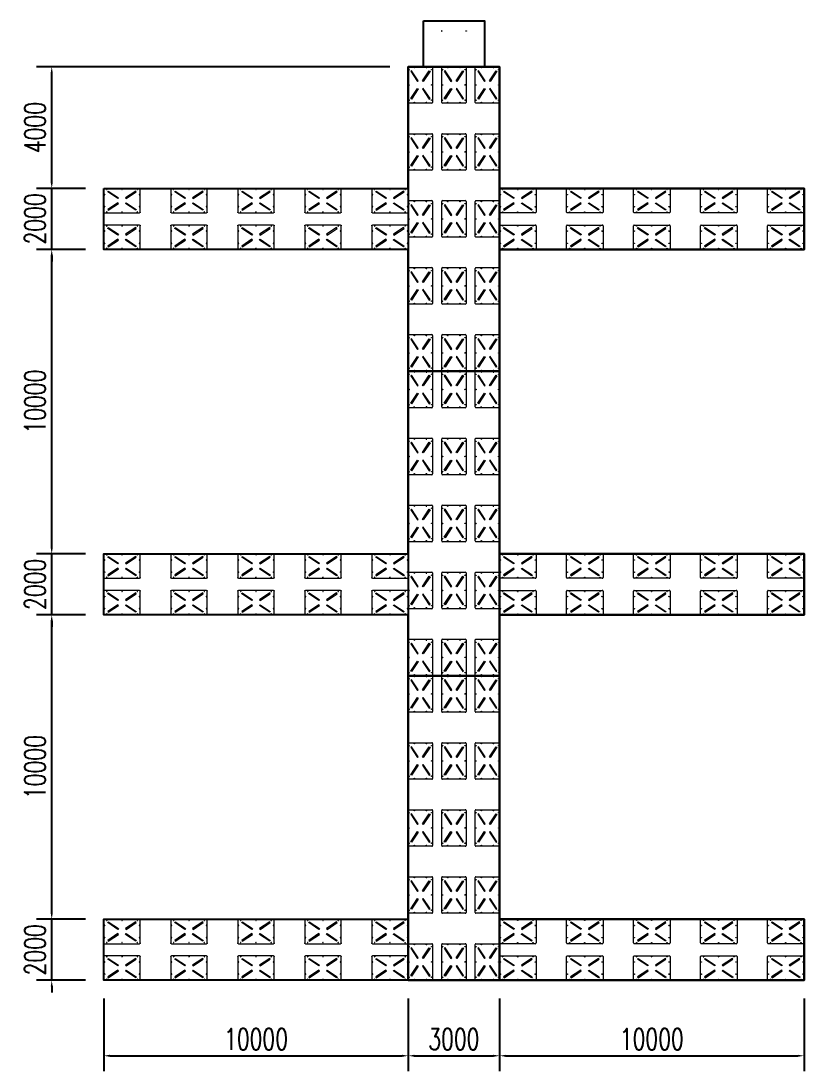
# Model space of a CAD drawing. Header units: millimetres. Extents: x -1690391 to -1305911, y 1095385 to 1536160.
# Drawn here: x -1525322 to -1499603, y 1177517 to 1211998 of the extents above; entities that cross this region are included whole.
import ezdxf

# ---------------------------------------------------------------- set-up
doc = ezdxf.new("R2010")
doc.units = ezdxf.units.MM
doc.header["$LTSCALE"] = 10
doc.layers.get('0').update_dxf_attribs({"linetype": 'CONTINUOUS'})
doc.layers.get('DEFPOINTS').update_dxf_attribs({"linetype": 'CONTINUOUS'})
for name, color, linetype in [('PUB_DIM', 3, 'CONTINUOUS'), ('W-_ANTICOLLISION防撞措施', 6, 'CONTINUOUS'), ('W-float bowl浮筒', 253, 'CONTINUOUS'), ('W-FLOAT_BOWL浮筒', 253, 'CONTINUOUS'), ('W-STEEL_FRAME钢架', 3, 'CONTINUOUS')]:
    doc.layers.add(name, color=color, linetype=linetype)
doc.styles.add('STANDARD_T3', font='simplex.shx', dxfattribs={"width": 0.7, "bigfont": 'gbcbig.shx'})
doc.dimstyles.new('W&&200', dxfattribs={"dimtxt": 700, "dimasz": 200, "dimexe": 500, "dimexo": 600, "dimgap": 200, "dimtad": 1, "dimdec": 0, "dimzin": 0, "dimdsep": 46, "dimtxsty": 'STANDARD_T3', "dimcen": 0.09, "dimclrd": 1, "dimclre": 1, "dimclrt": 7, "dimazin": 2, "dimtfac": 1, "dimtdec": 0, "dimtix": 1, "dimtmove": 2, "dimatfit": 3, "dimfxl": 100, "dimtolj": 1, "dimtzin": 0, "dimarcsym": 0})

# ---------------------------------------------------------------- blocks, each defined once
blk = doc.blocks.new('*D122')
at = {"layer": 'DEFPOINTS', "color": 0, "transparency": 16777216}
for p in [(-1524312, 1182498), (-1522603, 1182498, -275), (-1522603, 1180498, -275)]:
    blk.add_point(p, dxfattribs=at)
at = {"layer": 'PUB_DIM', "color": 1, "lineweight": -2, "transparency": 16777216}
for p, q in [((-1524312, 1182698), (-1524312, 1182898)), ((-1523203, 1182498), (-1524812, 1182498)), ((-1524312, 1180498), (-1524312, 1182498)), ((-1523203, 1180498), (-1524812, 1180498)), ((-1524312, 1180298), (-1524312, 1180098))]:
    blk.add_line(p, q, dxfattribs=at)
at = {"layer": 'PUB_DIM', "color": 1, "transparency": 16777216}
for points in [[(-1524346, 1182698), (-1524279, 1182698), (-1524312, 1182498)], [(-1524346, 1180298), (-1524279, 1180298), (-1524312, 1180498)]]:
    blk.add_solid(points, dxfattribs=at)
at = {"layer": 'PUB_DIM', "color": 7, "transparency": 16777216, "insert": (-1524862, 1181498), "char_height": 700, "attachment_point": 5, "rotation": 90, "style": 'STANDARD_T3'}
blk.add_mtext('\\A1;2000', dxfattribs=at)
blk = doc.blocks.new('*D123')
at = {"layer": 'DEFPOINTS', "color": 0, "transparency": 16777216}
for p in [(-1524312, 1192498), (-1522603, 1192498, -275), (-1522603, 1182498, -275)]:
    blk.add_point(p, dxfattribs=at)
at = {"layer": 'PUB_DIM', "color": 1, "lineweight": -2, "transparency": 16777216}
for p, q in [((-1523203, 1192498), (-1524812, 1192498)), ((-1524312, 1182698), (-1524312, 1192298)), ((-1523203, 1182498), (-1524812, 1182498))]:
    blk.add_line(p, q, dxfattribs=at)
at = {"layer": 'PUB_DIM', "color": 1, "transparency": 16777216}
for points in [[(-1524346, 1192298), (-1524279, 1192298), (-1524312, 1192498)], [(-1524346, 1182698), (-1524279, 1182698), (-1524312, 1182498)]]:
    blk.add_solid(points, dxfattribs=at)
at = {"layer": 'PUB_DIM', "color": 7, "transparency": 16777216, "insert": (-1524862, 1187498), "char_height": 700, "attachment_point": 5, "rotation": 90, "style": 'STANDARD_T3'}
blk.add_mtext('\\A1;10000', dxfattribs=at)
blk = doc.blocks.new('*D124')
at = {"layer": 'DEFPOINTS', "color": 0, "transparency": 16777216}
for p in [(-1524312, 1194498), (-1522603, 1194498, -275), (-1522603, 1192498, -275)]:
    blk.add_point(p, dxfattribs=at)
at = {"layer": 'PUB_DIM', "color": 1, "lineweight": -2, "transparency": 16777216}
for p, q in [((-1524312, 1194698), (-1524312, 1194898)), ((-1523203, 1194498), (-1524812, 1194498)), ((-1524312, 1192498), (-1524312, 1194498)), ((-1523203, 1192498), (-1524812, 1192498)), ((-1524312, 1192298), (-1524312, 1192098))]:
    blk.add_line(p, q, dxfattribs=at)
at = {"layer": 'PUB_DIM', "color": 1, "transparency": 16777216}
for points in [[(-1524346, 1194698), (-1524279, 1194698), (-1524312, 1194498)], [(-1524346, 1192298), (-1524279, 1192298), (-1524312, 1192498)]]:
    blk.add_solid(points, dxfattribs=at)
at = {"layer": 'PUB_DIM', "color": 7, "transparency": 16777216, "insert": (-1524862, 1193498), "char_height": 700, "attachment_point": 5, "rotation": 90, "style": 'STANDARD_T3'}
blk.add_mtext('\\A1;2000', dxfattribs=at)
blk = doc.blocks.new('*D125')
at = {"layer": 'DEFPOINTS', "color": 0, "transparency": 16777216}
for p in [(-1524312, 1204498), (-1522603, 1204498, -275), (-1522603, 1194498, -275)]:
    blk.add_point(p, dxfattribs=at)
at = {"layer": 'PUB_DIM', "color": 1, "lineweight": -2, "transparency": 16777216}
for p, q in [((-1523203, 1204498), (-1524812, 1204498)), ((-1524312, 1194698), (-1524312, 1204298)), ((-1523203, 1194498), (-1524812, 1194498))]:
    blk.add_line(p, q, dxfattribs=at)
at = {"layer": 'PUB_DIM', "color": 1, "transparency": 16777216}
for points in [[(-1524346, 1204298), (-1524279, 1204298), (-1524312, 1204498)], [(-1524346, 1194698), (-1524279, 1194698), (-1524312, 1194498)]]:
    blk.add_solid(points, dxfattribs=at)
at = {"layer": 'PUB_DIM', "color": 7, "transparency": 16777216, "insert": (-1524862, 1199498), "char_height": 700, "attachment_point": 5, "rotation": 90, "style": 'STANDARD_T3'}
blk.add_mtext('\\A1;10000', dxfattribs=at)
blk = doc.blocks.new('*D126')
at = {"layer": 'DEFPOINTS', "color": 0, "transparency": 16777216}
for p in [(-1524312, 1206498), (-1522603, 1206498, -275), (-1522603, 1204498, -275)]:
    blk.add_point(p, dxfattribs=at)
at = {"layer": 'PUB_DIM', "color": 1, "lineweight": -2, "transparency": 16777216}
for p, q in [((-1524312, 1206698), (-1524312, 1206898)), ((-1523203, 1206498), (-1524812, 1206498)), ((-1524312, 1204498), (-1524312, 1206498)), ((-1523203, 1204498), (-1524812, 1204498)), ((-1524312, 1204298), (-1524312, 1204098))]:
    blk.add_line(p, q, dxfattribs=at)
at = {"layer": 'PUB_DIM', "color": 1, "transparency": 16777216}
for points in [[(-1524346, 1206698), (-1524279, 1206698), (-1524312, 1206498)], [(-1524346, 1204298), (-1524279, 1204298), (-1524312, 1204498)]]:
    blk.add_solid(points, dxfattribs=at)
at = {"layer": 'PUB_DIM', "color": 7, "transparency": 16777216, "insert": (-1524862, 1205498), "char_height": 700, "attachment_point": 5, "rotation": 90, "style": 'STANDARD_T3'}
blk.add_mtext('\\A1;2000', dxfattribs=at)
blk = doc.blocks.new('*D127')
at = {"layer": 'DEFPOINTS', "color": 0, "transparency": 16777216}
for p in [(-1524312, 1210498), (-1512603, 1210498, -275), (-1522603, 1206498, -275)]:
    blk.add_point(p, dxfattribs=at)
at = {"layer": 'PUB_DIM', "color": 1, "lineweight": -2, "transparency": 16777216}
for p, q in [((-1513203, 1210498), (-1524812, 1210498)), ((-1524312, 1206698), (-1524312, 1210298)), ((-1523203, 1206498), (-1524812, 1206498))]:
    blk.add_line(p, q, dxfattribs=at)
at = {"layer": 'PUB_DIM', "color": 1, "transparency": 16777216}
for points in [[(-1524346, 1210298), (-1524279, 1210298), (-1524312, 1210498)], [(-1524346, 1206698), (-1524279, 1206698), (-1524312, 1206498)]]:
    blk.add_solid(points, dxfattribs=at)
at = {"layer": 'PUB_DIM', "color": 7, "transparency": 16777216, "insert": (-1524862, 1208498), "char_height": 700, "attachment_point": 5, "rotation": 90, "style": 'STANDARD_T3'}
blk.add_mtext('\\A1;4000', dxfattribs=at)
blk = doc.blocks.new('*D128')
at = {"layer": 'DEFPOINTS', "color": 0, "transparency": 16777216}
for p in [(-1522603, 1180498, -275), (-1512603, 1180498, -275), (-1512603, 1178017)]:
    blk.add_point(p, dxfattribs=at)
at = {"layer": 'PUB_DIM', "color": 1, "lineweight": -2, "transparency": 16777216}
for p, q in [((-1522603, 1179898), (-1522603, 1177517)), ((-1512603, 1179898), (-1512603, 1177517)), ((-1522403, 1178017), (-1512803, 1178017))]:
    blk.add_line(p, q, dxfattribs=at)
at = {"layer": 'PUB_DIM', "color": 1, "transparency": 16777216}
for points in [[(-1522403, 1178051), (-1522403, 1177984), (-1522603, 1178017)], [(-1512803, 1178051), (-1512803, 1177984), (-1512603, 1178017)]]:
    blk.add_solid(points, dxfattribs=at)
at = {"layer": 'PUB_DIM', "color": 7, "transparency": 16777216, "insert": (-1517603, 1178567), "char_height": 700, "attachment_point": 5, "style": 'STANDARD_T3'}
blk.add_mtext('\\A1;10000', dxfattribs=at)
blk = doc.blocks.new('*D129')
at = {"layer": 'DEFPOINTS', "color": 0, "transparency": 16777216}
for p in [(-1512603, 1180498, -275), (-1509603, 1180498, -275), (-1509603, 1178017)]:
    blk.add_point(p, dxfattribs=at)
at = {"layer": 'PUB_DIM', "color": 1, "lineweight": -2, "transparency": 16777216}
for p, q in [((-1512603, 1179898), (-1512603, 1177517)), ((-1509603, 1179898), (-1509603, 1177517)), ((-1512403, 1178017), (-1509803, 1178017))]:
    blk.add_line(p, q, dxfattribs=at)
at = {"layer": 'PUB_DIM', "color": 1, "transparency": 16777216}
for points in [[(-1512403, 1178051), (-1512403, 1177984), (-1512603, 1178017)], [(-1509803, 1178051), (-1509803, 1177984), (-1509603, 1178017)]]:
    blk.add_solid(points, dxfattribs=at)
at = {"layer": 'PUB_DIM', "color": 7, "transparency": 16777216, "insert": (-1511103, 1178567), "char_height": 700, "attachment_point": 5, "style": 'STANDARD_T3'}
blk.add_mtext('\\A1;3000', dxfattribs=at)
blk = doc.blocks.new('*D130')
at = {"layer": 'DEFPOINTS', "color": 0, "transparency": 16777216}
for p in [(-1509603, 1180498, -275), (-1499603, 1180498, -275), (-1499603, 1178017)]:
    blk.add_point(p, dxfattribs=at)
at = {"layer": 'PUB_DIM', "color": 1, "lineweight": -2, "transparency": 16777216}
for p, q in [((-1509603, 1179898), (-1509603, 1177517)), ((-1499603, 1179898), (-1499603, 1177517)), ((-1509403, 1178017), (-1499803, 1178017))]:
    blk.add_line(p, q, dxfattribs=at)
at = {"layer": 'PUB_DIM', "color": 1, "transparency": 16777216}
for points in [[(-1509403, 1178051), (-1509403, 1177984), (-1509603, 1178017)], [(-1499803, 1178051), (-1499803, 1177984), (-1499603, 1178017)]]:
    blk.add_solid(points, dxfattribs=at)
at = {"layer": 'PUB_DIM', "color": 7, "transparency": 16777216, "insert": (-1504603, 1178567), "char_height": 700, "attachment_point": 5, "style": 'STANDARD_T3'}
blk.add_mtext('\\A1;10000', dxfattribs=at)
blk = doc.blocks.new('$matou$00000145')
at = {"layer": 'W-float bowl浮筒', "lineweight": 0}
for p, q in [((-600, -375), (-600, 375)), ((-575, 400), (575, 400)), ((-507, 370), (-493, 370)), ((-500, 377), (-500, 363)), ((-7, 370), (7, 370)), ((0, 377), (0, 363)), ((493, 370), (507, 370)), ((500, 377), (500, 363)), ((600, 375), (600, -375)), ((-577, 200), (-563, 200)), ((-570, 207), (-570, 193)), ((563, 200), (577, 200)), ((570, 207), (570, 193)), ((-577, -200), (-563, -200)), ((-570, -193), (-570, -207)), ((563, -200), (577, -200)), ((570, -193), (570, -207)), ((575, -400), (-575, -400)), ((-507, -370), (-493, -370)), ((-500, -377), (-500, -363)), ((-7, -370), (7, -370)), ((0, -377), (0, -363)), ((493, -370), (507, -370)), ((500, -377), (500, -363))]:
    blk.add_line(p, q, dxfattribs=at)
at = {"layer": 'W-float bowl浮筒', "lineweight": 0, "ltscale": 100}
for points in [[(-450, 316), (-117, 95), (-133, 70), (-467, 291)], [(450, 316), (117, 95), (133, 70), (467, 291)], [(-450, -316), (-117, -95), (-133, -70), (-467, -291)], [(450, -316), (117, -95), (133, -70), (467, -291)]]:
    blk.add_lwpolyline(points, close=True, dxfattribs=at)
at = {"layer": 'W-float bowl浮筒', "lineweight": 0}
for centre in [(-500, 370), (0, 370), (500, 370), (-570, 200), (570, 200), (-570, -200), (570, -200), (-500, -370), (0, -370), (500, -370)]:
    blk.add_circle(centre, 7, dxfattribs=at)
for centre, start, end in [((-575, 375), 90, 180), ((575, 375), 0, 90), ((-575, -375), 180, 270), ((575, -375), 270, 0)]:
    blk.add_arc(centre, 25, start, end, dxfattribs=at)
blk = doc.blocks.new('*U310')
at = {"layer": 'W-STEEL_FRAME钢架'}
blk.add_blockref('$matou$00000145', (0, 0), dxfattribs=at)
blk = doc.blocks.new('*U311')
at = {"layer": 'W-FLOAT_BOWL浮筒', "color": 0, "linetype": 'ByBlock', "lineweight": -2, "transparency": 16777216}
for p in [(0, 2200), (2200, 2200), (4400, 2200), (6600, 2200), (8800, 2200), (0, 1100), (2200, 1100), (4400, 1100), (6600, 1100), (8800, 1100), (0, 0), (2200, 0), (4400, 0), (6600, 0), (8800, 0)]:
    blk.add_blockref('*U310', p, dxfattribs=at)
blk = doc.blocks.new('*U312')
at = {"layer": 'W-STEEL_FRAME钢架'}
blk.add_blockref('$matou$00000145', (0, 0), dxfattribs=at)
blk = doc.blocks.new('*U313')
at = {"layer": 'W-FLOAT_BOWL浮筒', "color": 0, "linetype": 'ByBlock', "lineweight": -2, "transparency": 16777216}
for p in [(0, 2200), (2200, 2200), (4400, 2200), (6600, 2200), (8800, 2200), (0, 1100), (2200, 1100), (4400, 1100), (6600, 1100), (8800, 1100), (0, 0), (2200, 0), (4400, 0), (6600, 0), (8800, 0)]:
    blk.add_blockref('*U312', p, dxfattribs=at)
blk = doc.blocks.new('*U314')
at = {"layer": 'W-STEEL_FRAME钢架'}
blk.add_blockref('$matou$00000145', (0, 0), dxfattribs=at)
blk = doc.blocks.new('*U315')
at = {"layer": 'W-FLOAT_BOWL浮筒', "color": 0, "linetype": 'ByBlock', "lineweight": -2, "transparency": 16777216}
for p in [(0, 2200), (2200, 2200), (4400, 2200), (6600, 2200), (8800, 2200), (0, 1100), (2200, 1100), (4400, 1100), (6600, 1100), (8800, 1100), (0, 0), (2200, 0), (4400, 0), (6600, 0), (8800, 0)]:
    blk.add_blockref('*U314', p, dxfattribs=at)
blk = doc.blocks.new('*U317')
at = {"layer": 'W-STEEL_FRAME钢架'}
blk.add_blockref('$matou$00000145', (0, 0), dxfattribs=at)
blk = doc.blocks.new('*U316')
at = {"layer": 'W-FLOAT_BOWL浮筒', "color": 0, "linetype": 'ByBlock', "lineweight": -2, "transparency": 16777216}
for p in [(0, 1200), (2200, 1200), (4400, 1200), (6600, 1200), (8800, 1200), (0, 0), (2200, 0), (4400, 0), (6600, 0), (8800, 0)]:
    blk.add_blockref('*U317', p, dxfattribs=at)
blk = doc.blocks.new('*U319')
at = {"layer": 'W-STEEL_FRAME钢架'}
blk.add_blockref('$matou$00000145', (0, 0), dxfattribs=at)
blk = doc.blocks.new('*U318')
at = {"layer": 'W-FLOAT_BOWL浮筒', "color": 0, "linetype": 'ByBlock', "lineweight": -2, "transparency": 16777216}
for p in [(0, 1200), (2200, 1200), (4400, 1200), (6600, 1200), (8800, 1200), (0, 0), (2200, 0), (4400, 0), (6600, 0), (8800, 0)]:
    blk.add_blockref('*U319', p, dxfattribs=at)
blk = doc.blocks.new('*U323')
at = {"layer": 'W-STEEL_FRAME钢架'}
blk.add_blockref('$matou$00000145', (0, 0), dxfattribs=at)
blk = doc.blocks.new('*U322')
at = {"layer": 'W-FLOAT_BOWL浮筒', "color": 0, "linetype": 'ByBlock', "lineweight": -2, "transparency": 16777216}
for p in [(0, 1200), (2200, 1200), (4400, 1200), (6600, 1200), (8800, 1200), (0, 0), (2200, 0), (4400, 0), (6600, 0), (8800, 0)]:
    blk.add_blockref('*U323', p, dxfattribs=at)
blk = doc.blocks.new('*U321')
at = {"layer": 'W-STEEL_FRAME钢架'}
blk.add_blockref('$matou$00000145', (0, 0), dxfattribs=at)
blk = doc.blocks.new('*U320')
at = {"layer": 'W-FLOAT_BOWL浮筒', "color": 0, "linetype": 'ByBlock', "lineweight": -2, "transparency": 16777216}
for p in [(0, 1200), (2200, 1200), (4400, 1200), (6600, 1200), (8800, 1200), (0, 0), (2200, 0), (4400, 0), (6600, 0), (8800, 0)]:
    blk.add_blockref('*U321', p, dxfattribs=at)
blk = doc.blocks.new('*U327')
at = {"layer": 'W-STEEL_FRAME钢架'}
blk.add_blockref('$matou$00000145', (0, 0), dxfattribs=at)
blk = doc.blocks.new('*U326')
at = {"layer": 'W-FLOAT_BOWL浮筒', "color": 0, "linetype": 'ByBlock', "lineweight": -2, "transparency": 16777216}
for p in [(0, 1200), (2200, 1200), (4400, 1200), (6600, 1200), (8800, 1200), (0, 0), (2200, 0), (4400, 0), (6600, 0), (8800, 0)]:
    blk.add_blockref('*U327', p, dxfattribs=at)
blk = doc.blocks.new('*U325')
at = {"layer": 'W-STEEL_FRAME钢架'}
blk.add_blockref('$matou$00000145', (0, 0), dxfattribs=at)
blk = doc.blocks.new('*U324')
at = {"layer": 'W-FLOAT_BOWL浮筒', "color": 0, "linetype": 'ByBlock', "lineweight": -2, "transparency": 16777216}
for p in [(0, 1200), (2200, 1200), (4400, 1200), (6600, 1200), (8800, 1200), (0, 0), (2200, 0), (4400, 0), (6600, 0), (8800, 0)]:
    blk.add_blockref('*U325', p, dxfattribs=at)

msp = doc.modelspace()

# ---------------------------------------------------------------- linework, layer by layer
at = {"elevation": -275.3}
msp.add_lwpolyline([(-1512102.7, 1211998.2), (-1510102.7, 1211998.2), (-1510102.7, 1210498.2), (-1512102.7, 1210498.2)], close=True, dxfattribs=at)
at = {"layer": 'PUB_DIM'}
for p, q in [((-1511495.7, 1211668.2, -265.3), (-1511509.7, 1211668.2, -265.3)), ((-1511502.7, 1211675.2, -265.3), (-1511502.7, 1211661.2, -265.3)), ((-1510695.7, 1211668.2, -265.3), (-1510709.7, 1211668.2, -265.3)), ((-1510702.7, 1211675.2, -265.3), (-1510702.7, 1211661.2, -265.3))]:
    msp.add_line(p, q, dxfattribs=at)
at = {"layer": 'W-_ANTICOLLISION防撞措施', "elevation": -275.3, "flags": 128}
msp.add_lwpolyline([(-1522603.4, 1206498.4), (-1512603.4, 1206498.4), (-1512603.4, 1210498.2), (-1509603.4, 1210498.2), (-1509603.4, 1206498.4), (-1499603.4, 1206498.4), (-1499603.4, 1204498.4), (-1509603.4, 1204498.4), (-1509603.4, 1194498.4), (-1499603.4, 1194498.4), (-1499603.4, 1192498.4), (-1509603.4, 1192498.4), (-1509603.4, 1182498.2), (-1499603.4, 1182498.2), (-1499603.4, 1180498.2), (-1522603.4, 1180498.2), (-1522603.4, 1182498.2), (-1512603.4, 1182498.2), (-1512603.4, 1192498.4), (-1522603.4, 1192498.4), (-1522603.4, 1194498.4), (-1512603.4, 1194498.4), (-1512603.4, 1204498.4), (-1522603.4, 1204498.4)], close=True, dxfattribs=at)
at = {"layer": 'W-STEEL_FRAME钢架', "elevation": -275.3}
msp.add_lwpolyline([(-1510102.7, 1211998.2), (-1510102.7, 1210498.2), (-1512102.7, 1210498.2), (-1512102.7, 1211998.2)], dxfattribs=at)
for points in [[(-1512603.4, 1200498.2), (-1509603.4, 1200498.2), (-1509603.4, 1210498.2), (-1512603.4, 1210498.2)], [(-1522603.4, 1206498.4), (-1512603.4, 1206498.4), (-1512603.4, 1204498.4), (-1522603.4, 1204498.4)], [(-1499603.4, 1206498.4), (-1509603.4, 1206498.4), (-1509603.4, 1204498.4), (-1499603.4, 1204498.4)], [(-1509603.4, 1206498.4), (-1499603.4, 1206498.4), (-1499603.4, 1204498.4), (-1509603.4, 1204498.4)], [(-1512603.4, 1190498.2), (-1509603.4, 1190498.2), (-1509603.4, 1200498.2), (-1512603.4, 1200498.2)], [(-1522603.4, 1194498.4), (-1512603.4, 1194498.4), (-1512603.4, 1192498.4), (-1522603.4, 1192498.4)], [(-1499603.4, 1194498.4), (-1509603.4, 1194498.4), (-1509603.4, 1192498.4), (-1499603.4, 1192498.4)], [(-1509603.4, 1194498.4), (-1499603.4, 1194498.4), (-1499603.4, 1192498.4), (-1509603.4, 1192498.4)], [(-1512603.4, 1180498.2), (-1509603.4, 1180498.2), (-1509603.4, 1190498.2), (-1512603.4, 1190498.2)], [(-1512603.4, 1180498.2), (-1512603.4, 1190498.2), (-1509603.4, 1190498.2), (-1509603.4, 1180498.2)], [(-1522603.4, 1182498.2), (-1512603.4, 1182498.2), (-1512603.4, 1180498.2), (-1522603.4, 1180498.2)], [(-1499603.4, 1182498.2), (-1509603.4, 1182498.2), (-1509603.4, 1180498.2), (-1499603.4, 1180498.2)], [(-1509603.4, 1182498.2), (-1499603.4, 1182498.2), (-1499603.4, 1180498.2), (-1509603.4, 1180498.2)]]:
    msp.add_lwpolyline(points, close=True, dxfattribs=at)

# ---------------------------------------------------------------- block references
at = {"layer": 'W-FLOAT_BOWL浮筒', "rotation": 90}
for name, p in [('*U315', (-1510003.4, 1201098.2, -275.3)), ('*U313', (-1510003.4, 1191098.2, -275.3)), ('*U311', (-1510003.4, 1181098.2, -275.3))]:
    msp.add_blockref(name, p, dxfattribs=at)
at = {"layer": 'W-FLOAT_BOWL浮筒', "xscale": -1}
for name, p in [('*U318', (-1513203.4, 1204898.4, -275.3)), ('*U320', (-1513203.4, 1192898.4, -275.3)), ('*U324', (-1513203.4, 1180898.2, -275.3))]:
    msp.add_blockref(name, p, dxfattribs=at)
at = {"layer": 'W-FLOAT_BOWL浮筒'}
for name, p in [('*U316', (-1509003.4, 1204898.4, -275.3)), ('*U322', (-1509003.4, 1192898.4, -275.3)), ('*U326', (-1509003.4, 1180898.2, -275.3))]:
    msp.add_blockref(name, p, dxfattribs=at)

# ---------------------------------------------------------------- dimensions: what is measured, and where the dimension line sits
at = {"layer": 'PUB_DIM'}
for base, p1, p2, picture, middle in [((-1524312.3, 1210498.2), (-1522603.4, 1206498.4, -275.3), (-1512603.4, 1210498.2, -275.3), '*D127', (-1524862.3, 1208498.3)), ((-1524312.3, 1206498.4), (-1522603.4, 1204498.4, -275.3), (-1522603.4, 1206498.4, -275.3), '*D126', (-1524862.3, 1205498.4)), ((-1524312.3, 1204498.4), (-1522603.4, 1194498.4, -275.3), (-1522603.4, 1204498.4, -275.3), '*D125', (-1524862.3, 1199498.4)), ((-1524312.3, 1194498.4), (-1522603.4, 1192498.4, -275.3), (-1522603.4, 1194498.4, -275.3), '*D124', (-1524862.3, 1193498.4)), ((-1524312.3, 1192498.4), (-1522603.4, 1182498.2, -275.3), (-1522603.4, 1192498.4, -275.3), '*D123', (-1524862.3, 1187498.3)), ((-1524312.3, 1182498.2), (-1522603.4, 1180498.2, -275.3), (-1522603.4, 1182498.2, -275.3), '*D122', (-1524862.3, 1181498.2))]:
    dim = msp.add_linear_dim(base=base, p1=p1, p2=p2, angle=90, dimstyle='W&&200', dxfattribs=at)
    dim.commit()
    dim.dimension.update_dxf_attribs({"geometry": picture, "text_midpoint": middle})
for base, p1, p2, picture, middle in [((-1512603.4, 1178017.4), (-1522603.4, 1180498.2, -275.3), (-1512603.4, 1180498.2, -275.3), '*D128', (-1517603.4, 1178567.4)), ((-1509603.4, 1178017.4), (-1512603.4, 1180498.2, -275.3), (-1509603.4, 1180498.2, -275.3), '*D129', (-1511103.4, 1178567.4)), ((-1499603.4, 1178017.4), (-1509603.4, 1180498.2, -275.3), (-1499603.4, 1180498.2, -275.3), '*D130', (-1504603.4, 1178567.4))]:
    dim = msp.add_linear_dim(base=base, p1=p1, p2=p2, dimstyle='W&&200', dxfattribs=at)
    dim.commit()
    dim.dimension.update_dxf_attribs({"geometry": picture, "text_midpoint": middle})

doc.saveas('drawing.dxf')
